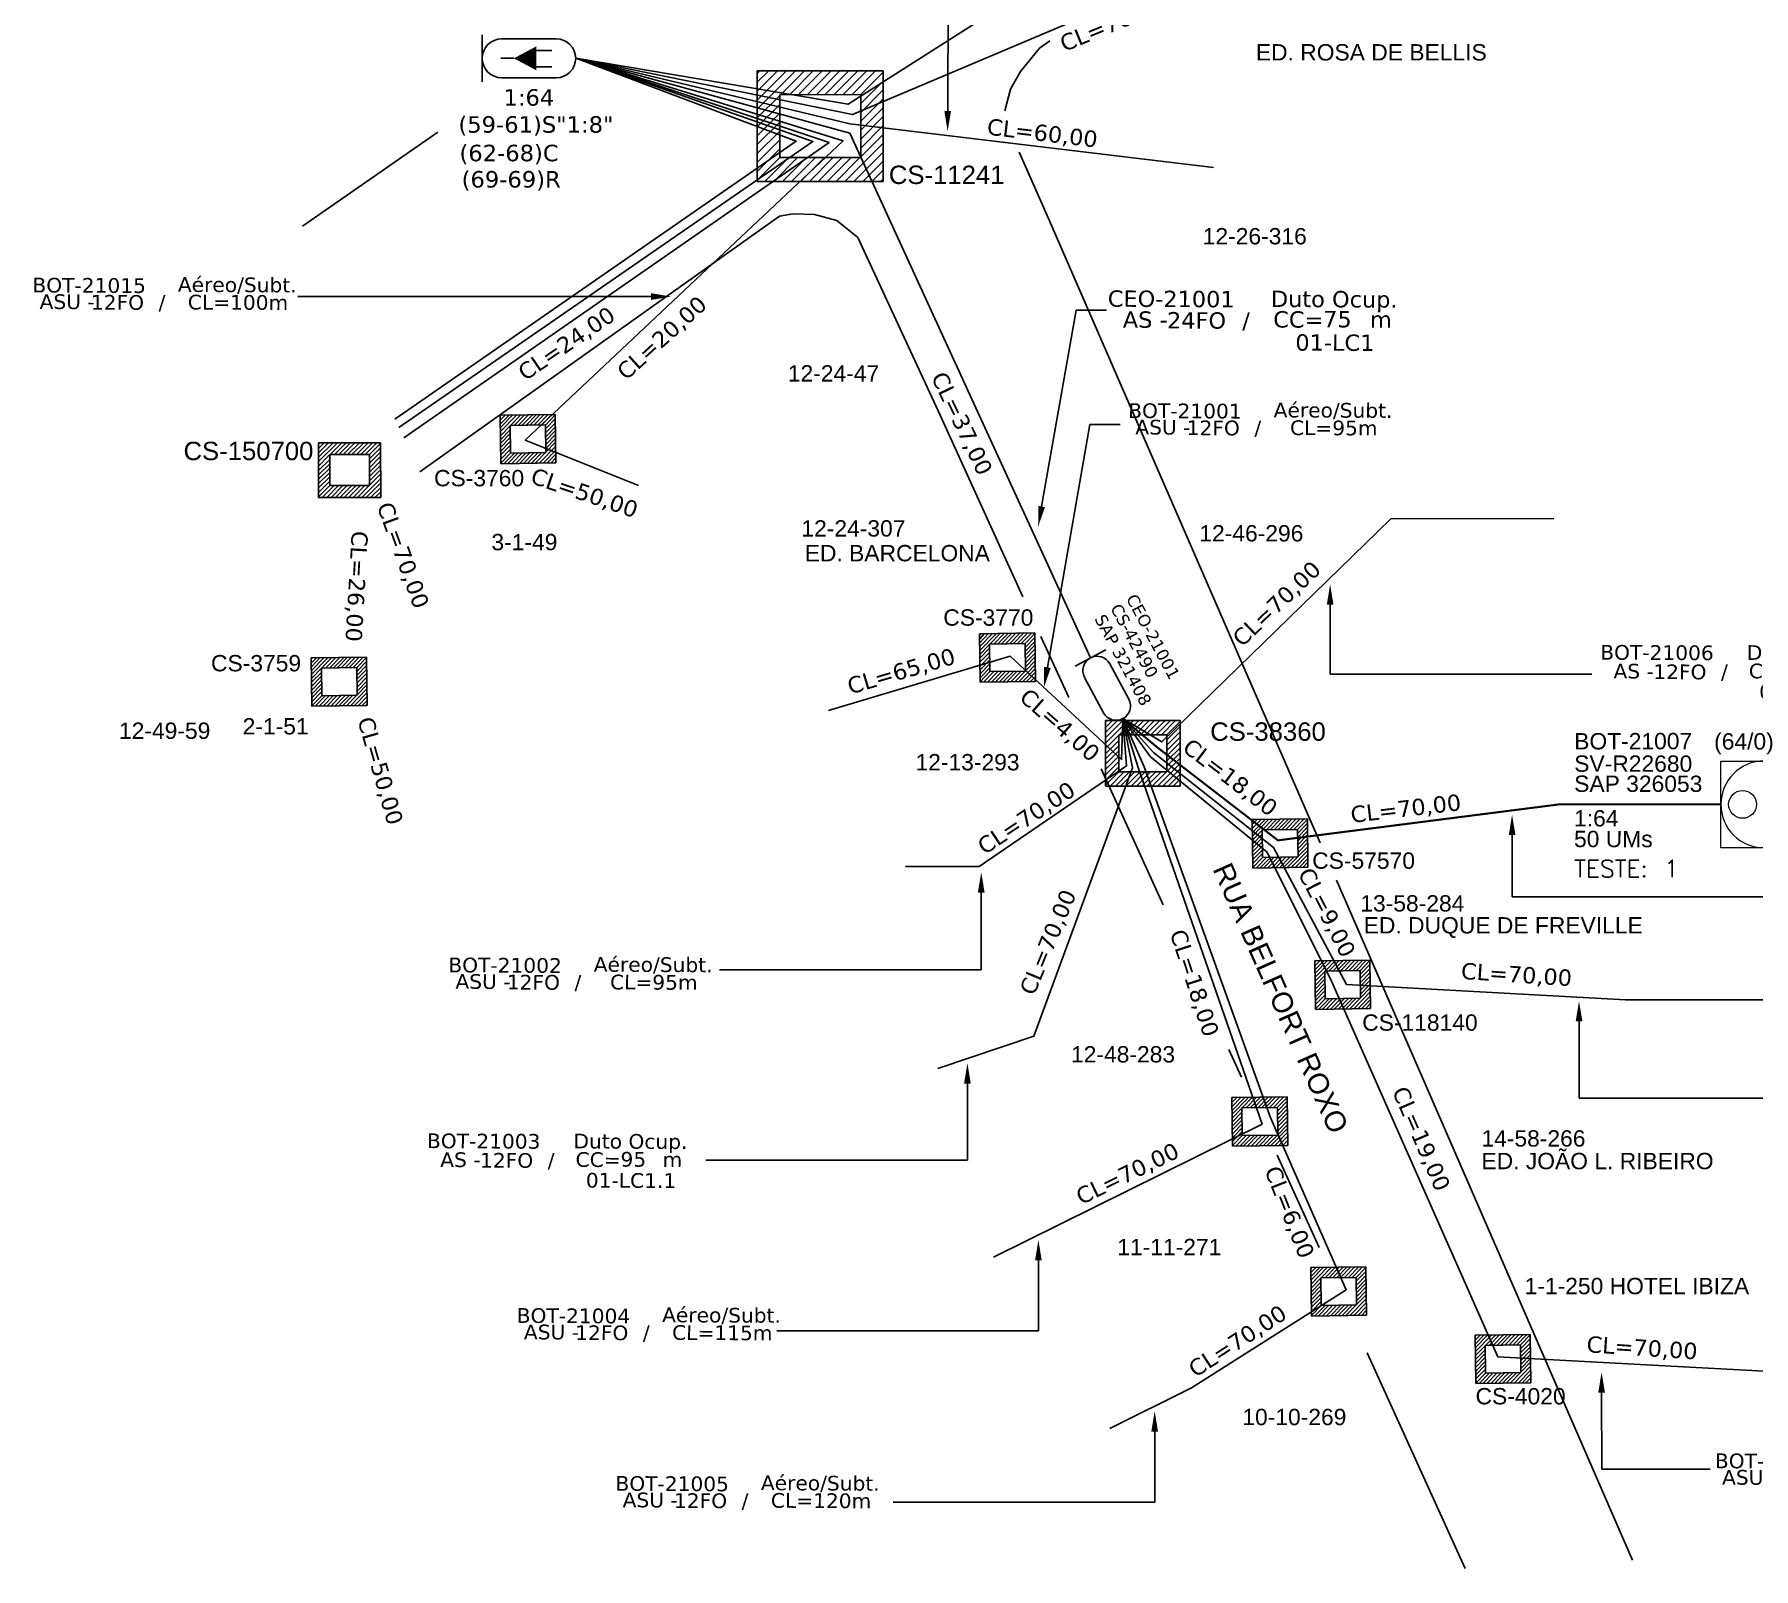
# Model space of a CAD drawing. Extents: x -89 to 2622484776, y -1852823961 to 1299.
# Drawn here: x 348.3 to 611.3, y 916.1 to 1150.8 of the extents above; entities that cross this region are included whole.
import ezdxf
from ezdxf import colors
from ezdxf.entities.mleader import LeaderData, LeaderLine
from ezdxf.enums import TextEntityAlignment as Align
from ezdxf.math import Vec2, Vec3

# ---------------------------------------------------------------- set-up
doc = ezdxf.new("R2010")
doc.units = 0
for name, color, linetype in [('10.1-Caixas Subterrâneas', 5, 'Continuous'), ('20.4-CEOS', 1, 'Continuous'), ('20.5-CEO', 1, 'Continuous'), ('CAP_A_INSTALAR', 1, 'Continuous'), ('CELULAS_GPON', 7, 'Continuous'), ('INDICAÇÃO', 7, 'Continuous'), ('label_cabos', 7, 'Continuous'), ('Legenda', 1, 'Continuous'), ('LOGRADOURO', 5, 'Continuous'), ('MUB', 252, 'Continuous'), ('surveys legendas', 7, 'Continuous')]:
    doc.layers.add(name, color=color, linetype=linetype)
doc.layers.add("20.0-LEGENDA DOS CDO'S", color=1, linetype='Continuous', lineweight=0)
doc.layers.add('20.1-CDO_INTERIOR', color=1, linetype='Continuous', lineweight=0)
doc.layers.add('EXTRA', color=50, linetype='Continuous', plot=False)
doc.styles.add('ARIAL', font='arial.ttf')
doc.styles.add('DIGICADE', font='')
doc.styles.add('ROMANS', font='romans')
doc.styles.add('siredit', font='verdana.ttf')
doc.styles.get("Standard").update_dxf_attribs({"font": 'arial.ttf'})
doc.styles.get('DIGICADE').set_extended_font_data('Arial')
doc.linetypes.add('FENCELINE1', pattern='A,0.25,-0.1,[133,ltypeshp.shx,S=0.1,R=0,X=-0.1,Y=0],-0.1,1', length=1.45)

# ---------------------------------------------------------------- blocks, each defined once
blk = doc.blocks.new('*X76')
at = {"color": 0, "linetype": 'Continuous'}
for p, q in [((-1.25, 0.34099), (-0.49099, 1.1)), ((-1.25, 0.517767), (-0.667767, 1.1)), ((-1.25, 0.694544), (-0.844544, 1.1)), ((-1.25, 0.87132), (-1.02132, 1.1)), ((-1.25, 1.048097), (-1.198097, 1.1)), ((-0.789214, 0.625), (-0.314214, 1.1)), ((-0.612437, 0.625), (-0.137437, 1.1)), ((-0.43566, 0.625), (0.03934, 1.1)), ((-0.258883, 0.625), (0.216117, 1.1)), ((-0.082107, 0.625), (0.392893, 1.1)), ((0.09467, 0.625), (0.56967, 1.1)), ((0.271447, 0.625), (0.746447, 1.1)), ((0.448223, 0.625), (0.923223, 1.1)), ((0.625, 0.625), (1.1, 1.1)), ((0.801777, 0.625), (1.25, 1.073223)), ((0.8035, 0.449947), (1.25, 0.896447)), ((0.8035, 0.27317), (1.25, 0.71967)), ((-1.25, 0.164214), (-0.8035, 0.610714)), ((-1.25, -0.012563), (-0.8035, 0.433937)), ((0.8035, 0.096393), (1.25, 0.542893)), ((0.8035, -0.080383), (1.25, 0.366117)), ((-1.25, -0.18934), (-0.8035, 0.25716)), ((-1.25, -0.366117), (-0.8035, 0.080383)), ((0.8035, -0.25716), (1.25, 0.18934)), ((0.8035, -0.433937), (1.25, 0.012563)), ((-1.25, -0.542893), (-0.8035, -0.096393)), ((-1.25, -0.71967), (-0.8035, -0.27317)), ((0.49099, -1.1), (1.25, -0.34099)), ((0.8035, -0.610714), (1.25, -0.164214)), ((-1.25, -0.896447), (-0.8035, -0.449947)), ((-1.25, -1.073223), (-0.801777, -0.625)), ((-1.1, -1.1), (-0.625, -0.625)), ((-0.923223, -1.1), (-0.448223, -0.625)), ((-0.746447, -1.1), (-0.271447, -0.625)), ((-0.56967, -1.1), (-0.09467, -0.625)), ((-0.392893, -1.1), (0.082107, -0.625)), ((-0.216117, -1.1), (0.258883, -0.625)), ((-0.03934, -1.1), (0.43566, -0.625)), ((0.137437, -1.1), (0.612437, -0.625)), ((0.314214, -1.1), (0.789214, -0.625)), ((0.667767, -1.1), (1.25, -0.517767)), ((0.844544, -1.1), (1.25, -0.694544)), ((1.02132, -1.1), (1.25, -0.87132)), ((1.198097, -1.1), (1.25, -1.048097))]:
    blk.add_line(p, q, dxfattribs=at)
blk = doc.blocks.new('MANHOLE_MQ')
at = {"color": 0, "linetype": 'Continuous'}
for p, q in [((0.00000623, 0.00000569), (-0.00000627, 0.00000569)), ((-0.00000627, 0.00000569), (-0.00000627, -0.00000531)), ((0.00000623, -0.00000531), (0.00000623, 0.00000569)), ((-0.00000404, 0.00000331), (0.00000399, 0.00000331)), ((-0.00000404, -0.00000294), (-0.00000404, 0.00000331)), ((0.00000399, 0.00000331), (0.00000399, -0.00000294)), ((0.00000399, -0.00000294), (-0.00000404, -0.00000294)), ((0.00000399, -0.00000294), (0.00000399, -0.00000294)), ((-0.00000627, -0.00000531), (0.00000623, -0.00000531))]:
    blk.add_line(p, q, dxfattribs=at)
at = {"color": 0, "linetype": 'Continuous', "xscale": 5e-06, "yscale": 5e-06, "zscale": 1e-05}
blk.add_blockref('*X76', (-0.00000002, 0.00000019), dxfattribs=at)
blk = doc.blocks.new('*U108')
at = {"layer": '20.4-CEOS', "color": 7, "style": 'siredit'}
for tag, p in [('FIBRAS_SPLITTER', (0, 0)), ('FIBRAS_TOP_C', (0, -4.13)), ('RESERVA_FINAIS', (0, -5.46))]:
    blk.add_attdef(tag, p, '', height=1.01, dxfattribs=at)
for tag, p, flags in [('ID_ATIVIDADE', (0, -6.77), 3), ('FATOR', (0, -8.09), 1), ('QTDE', (0, -9.4), 1), ('FID', (0, -10.71), 1)]:
    blk.add_attdef(tag, p, '', height=1.01, dxfattribs=dict(at, flags=flags))
blk = doc.blocks.new('Inst CDOI-64')
at = {"layer": '20.1-CDO_INTERIOR', "color": 1, "lineweight": 18}
blk.add_lwpolyline([(-2.119, -2.126), (-2.121, 2.124), (0.004, 2.125), (0.006, -2.125)], close=True, dxfattribs=at)
blk.add_circle((-1.057, -0.001), 0.68, dxfattribs=at)
blk.add_arc((0.005, 0), 2.125, 90.02759, 270.02759, dxfattribs=at)
at = {"layer": "20.0-LEGENDA DOS CDO'S"}
for tag, p, style, flags in [('ID_ATIVIDADE', (-9.298, 3.781), 'ARIAL', 3), ('FATOR', (-1.496, 3.781), 'ARIAL', 1), ('QTDE', (-9.182, -3.661), 'DIGICADE', 3)]:
    blk.add_attdef(tag, p, '', height=0.8, rotation=0.11799, dxfattribs=dict(at, style=style, flags=flags))
at = {"layer": "20.0-LEGENDA DOS CDO'S", "style": 'ARIAL'}
for tag, p, rotation in [('FID', (-9.298, 2.691), 0.11799), ('SURVEY', (-9.296, 1.6), 359.97241), ('SAP', (-9.299, 0.614), 359.97241), ('1:XX', (-9.305, -1.079), 359.97241), ('UMS', (-9.306, -2.093), 359.97241)]:
    blk.add_attdef(tag, p, '', height=0.8, rotation=rotation, dxfattribs=at)
blk.add_attdef('FIBRAS_UTILIZADAS', text='', height=0.8, rotation=359.97241, dxfattribs=at).set_placement((-0.988, 2.687), align=Align.CENTER)
blk = doc.blocks.new('Teste  FTTH')
at = {"color": 0, "lineweight": 0, "style": 'ROMANS'}
for tag, p in [('TESTE', (-2.302, -0.29)), ('QTDE', (0.212, -0.29))]:
    blk.add_attdef(tag, p, '', height=0.48, dxfattribs=at)
for tag, p, flags in [('FID', (-2.227, -1.253), 1), ('FATOR', (-2.227, -2.028), 3), ('ID_ATIVIDADE', (-2.227, -2.716), 3)]:
    blk.add_attdef(tag, p, '', height=0.48, dxfattribs=dict(at, flags=flags))
blk = doc.blocks.new('LEGENDA DOS CABOS')
at = {"layer": 'EXTRA', "color": 0, "style": 'siredit'}
for tag, p in [('ID', (4.6, 0.97)), ('XX', (9.03, 0.97))]:
    blk.add_attdef(tag, text='', height=0.48, rotation=359.69, dxfattribs=at).set_placement(p, align=Align.MIDDLE_CENTER)
at = {"layer": 'Legenda', "color": 0, "style": 'siredit'}
for tag, p in [('TIPO_CABO', (1.31, 0)), ('CABO', (4.69, -0.05)), ('/', (6.81, -0.05)), ('METROS', (10.03, -0.05))]:
    blk.add_attdef(tag, text='', height=0.8, rotation=359.69, dxfattribs=at).set_placement(p, align=Align.MIDDLE_CENTER)
blk = doc.blocks.new('Inst CB DT OCUP CFOA-SM-AS-80-TS-24')
at = {"layer": 'label_cabos', "color": 0, "style": 'siredit'}
for tag, flags, p in [('ID_ATIVIDADE', 3, (1.31, 2.67)), ('FATOR', 1, (11.56, 2.55))]:
    blk.add_attdef(tag, text='', height=1, rotation=359.69, dxfattribs=dict(at, flags=flags)).set_placement(p, align=Align.MIDDLE_CENTER)
for tag, p in [('DESTINO_CABO', (3.13, 1.26)), ('TIPO_CABO', (13.11, 1.24)), ('TIPO_CABO', (1.76, 0)), ('CABO', (4.69, -0.05)), ('/', (7.71, -0.05)), ('LANCE', (10.91, 0)), ('UND', (15.96, 0)), ('FID', (13.15, -1.41))]:
    blk.add_attdef(tag, text='', height=1, rotation=359.69, dxfattribs=at).set_placement(p, align=Align.MIDDLE_CENTER)
blk.add_attdef('QTDE', (12.43, -0.47), '', height=1, rotation=359.69, dxfattribs=at)

msp = doc.modelspace()

# ---------------------------------------------------------------- linework, layer by layer
at = {"layer": '20.4-CEOS', "color": 7}
for p, q in [((419.75, 1150.16), (428.1, 1150.16)), ((428.1, 1144.2), (419.75, 1144.2))]:
    msp.add_line(p, q, dxfattribs=at)
for points in [[(416.77, 1143.58), (416.77, 1150.77)], [(421.62, 1147.18), (419.61, 1147.18)], [(424.91, 1148.36), (427.45, 1148.36)], [(424.91, 1145.88), (427.45, 1145.88)]]:
    msp.add_lwpolyline(points, dxfattribs=at)
msp.add_lwpolyline([(421.62, 1147.18, 0, 3.68, 0), (425.07, 1147.18, 3.68, 3.68, 0)], format="xyseb", dxfattribs=at)
for centre, start, end in [((419.75, 1147.18), 90, 270), ((428.1, 1147.18), 270, 90)]:
    msp.add_arc(centre, 2.98, start, end, dxfattribs=at)
at = {"layer": '20.5-CEO', "color": 5}
for p, q in [((511.84, 1047.04), (508.94, 1052.45)), ((512.8, 1054.52), (515.7, 1049.11))]:
    msp.add_line(p, q, dxfattribs=at)
msp.add_lwpolyline([(512.17, 1056.66), (507.51, 1054.17)], dxfattribs=at)
for centre, start, end in [((510.87, 1053.49), 28.1503, 208.1503), ((513.77, 1048.07), 208.1503, 28.1503)]:
    msp.add_arc(centre, 2.19, start, end, dxfattribs=at)
at = {"layer": 'CAP_A_INSTALAR', "color": 7, "linetype": 'FENCELINE1', "ltscale": 2, "elevation": 0.31}
for points in [[(431.08, 1147.18), (472.76, 1140.15), (538.95, 1182.33)], [(431.08, 1147.18), (464.82, 1134.49), (403.42, 1091.96)], [(431.08, 1147.18), (473.04, 1135.75), (509.86, 1055.42)], [(514.8, 1046.15), (520.75, 1042.57), (555.8, 1076.73), (580.73, 1076.74)], [(514.8, 1046.15), (516.26, 1038.63), (501.15, 997.53), (486.46, 992.62)], [(514.8, 1046.15), (519.48, 1040.97), (537.86, 1026.44), (549.01, 1005.43), (591.67, 1003.12), (616.52, 1003.12)]]:
    msp.add_lwpolyline(points, dxfattribs=at)
at = {"layer": 'CAP_A_INSTALAR', "color": 8, "linetype": 'FENCELINE1', "ltscale": 2, "elevation": 0.31}
for points in [[(431.08, 1147.18), (473.42, 1138.58), (533.13, 1163.91), (558.91, 1157.89)], [(431.08, 1147.18), (467.37, 1134.43), (404.02, 1090.69)], [(431.08, 1147.18), (469.85, 1134.32), (404.78, 1089.11)], [(431.08, 1147.18), (472, 1134.57), (423.36, 1088.76), (440.71, 1081.79)], [(431.08, 1147.18), (473.04, 1137.15), (528.67, 1130.46)], [(514.77, 1046.13), (514.57, 1039.86), (497.57, 1055.68), (469.75, 1047.39)], [(514.77, 1046.13), (515.35, 1038.89), (492.81, 1023.52), (481.56, 1023.52)], [(514.77, 1046.13), (517.11, 1038.64), (536.09, 984.08), (495, 963.72)], [(514.77, 1046.13), (519.04, 1040.27), (536.86, 1025.69), (546.73, 1005.95), (572.16, 948.5)], [(514.8, 1046.15), (518.03, 1038.74), (537.33, 985.19), (548.96, 958.73), (525.27, 943.73)], [(572.16, 948.5), (614.81, 946.19)], [(525.27, 943.73), (512.79, 937.53)]]:
    msp.add_lwpolyline(points, dxfattribs=at)
at = {"layer": 'CAP_A_INSTALAR', "linetype": 'FENCELINE1', "ltscale": 2, "const_width": 0.312, "elevation": 0.31}
msp.add_lwpolyline([(514.77, 1046.13), (520.01, 1041.78), (538.52, 1027.51), (581.43, 1033), (606.27, 1033)], dxfattribs=at)
at = {"layer": 'MUB'}
for points in [[(502.06, 1148.76), (503.61, 1149.87)], [(496.76, 1139.17), (497.59, 1142.47), (499.13, 1145.16), (502.06, 1148.76)], [(389.28, 1121.52), (410.01, 1135.89)], [(544.99, 1027.14), (503.21, 1123.14), (498.91, 1132.84)], [(499.49, 1064.78), (486.84, 1092.57), (474.26, 1119.76), (471.01, 1122.34), (467.6, 1123.3), (464.29, 1123.36), (462.24, 1123.01), (407.26, 1083.92)], [(506.51, 1049.36), (502.25, 1058.72)], [(520.95, 1017.62), (511.47, 1038.45)], [(592.76, 917.37), (547.48, 1021.42)], [(532.94, 991.28), (531.01, 995.52)], [(544.8, 965.22), (538.38, 979.33)], [(567.17, 916.07), (552.15, 949.07)]]:
    msp.add_lwpolyline(points, dxfattribs=at)

# ---------------------------------------------------------------- block references
at = {"color": 0, "lineweight": 0, "xscale": 3.125, "yscale": 3.125, "zscale": 3.125}
msp.add_blockref('Inst CDOI-64', (612.9, 1033.01), dxfattribs=at).add_auto_attribs({'FIBRAS_UTILIZADAS': '(64/0)', 'SURVEY': 'SV-R22680', 'SAP': 'SAP 326053', '1:XX': '1:64', 'UMS': '50 UMs', 'FID': 'BOT-21007'})
at = {"layer": '10.1-Caixas Subterrâneas', "color": 30}
for p, xscale, yscale, zscale, rotation in [((468.46, 1137.09), 1540905.284499836, 1540905.284499837, 1540905.284499837, 180.0191175169922), ((423.77, 1089.05), 675391.3147051662, 675391.314705166, 675391.314705166, 180.7559824657938), ((396.48, 1084.31), 759815.229043312, 759815.2290433121, 759815.2290433121, 180.0191175169922), ((497.13, 1055.6), 675391.3147051662, 675391.314705166, 675391.314705166, 180.7559824657938), ((394.89, 1051.92), 675391.3147051662, 675391.314705166, 675391.314705166, 180.7559824657938), ((517.83, 1041), 911778.2748519746, 911778.2748519746, 911778.2748519746, 180.0191175169922), ((538.83, 1027.17), 675391.3147051662, 675391.314705166, 675391.314705166, 180.7559824657938), ((548.4, 1005.55), 675391.3147051662, 675391.314705166, 675391.314705166, 180.7559824657938), ((535.73, 984.62), 675391.3147051662, 675391.314705166, 675391.314705166, 180.7559824657938), ((547.8, 958.62), 675391.3147051662, 675391.314705166, 675391.314705166, 180.7559824657938), ((572.93, 948.27), 675391.3147051662, 675391.314705166, 675391.314705166, 180.7559824657938)]:
    msp.add_blockref('MANHOLE_MQ', p, dxfattribs=dict(at, xscale=xscale, yscale=yscale, zscale=zscale, rotation=rotation))
at = {"layer": "20.0-LEGENDA DOS CDO'S", "lineweight": 0, "xscale": 5.470312499999975, "yscale": 5.470312499999976, "zscale": 5.470312499999976, "rotation": 0.004078562105398157}
msp.add_blockref('Teste  FTTH', (596.44, 1023.45), dxfattribs=at).add_auto_attribs({'TESTE': 'TESTE:', 'QTDE': '1'})
at = {"layer": '20.4-CEOS', "color": 0, "lineweight": 0}
ref = msp.add_blockref('*U108', (413.14, 1135.8), dxfattribs=dict(at, xscale=2.5, yscale=2.5, zscale=2.5))
ref.add_attrib('FIBRAS_SPLITTER', '(59-61)S"1:8"', (413.14, 1135.8), dxfattribs={"color": 7, "height": 2.5242, "style": 'siredit'})
ref.add_attrib('FIBRAS_TOP_C', '(62-68)C', (413.3, 1131.43), dxfattribs={"color": 7, "height": 2.524, "style": 'siredit'})
ref.add_attrib('RESERVA_FINAIS', '(69-69)R', (413.63, 1127.41), dxfattribs={"color": 7, "height": 2.524, "style": 'siredit'})
at = {"layer": 'label_cabos', "color": 0, "lineweight": 0}
ref = msp.add_blockref('LEGENDA DOS CABOS', (347.11, 1108.77), dxfattribs=dict(at, xscale=2.25, yscale=2.25, zscale=2.25))
ref.add_attrib('ID', 'BOT-21015', dxfattribs={"color": 0, "height": 2.25, "rotation": 359.69, "style": 'siredit'}).set_placement((356.65, 1112.44), align=Align.MIDDLE_CENTER)
ref.add_attrib('CABO', '12FO', dxfattribs={"color": 0, "height": 2.25, "rotation": 359.69, "style": 'siredit'}).set_placement((360.98, 1109.84), align=Align.MIDDLE_CENTER)
ref.add_attrib('METROS', 'CL=100m', dxfattribs={"color": 0, "height": 2.25, "rotation": 359.69, "style": 'siredit'}).set_placement((379.42, 1109.84), align=Align.MIDDLE_CENTER)
ref.add_attrib('XX', 'Aéreo/Subt.', dxfattribs={"color": 0, "height": 2.25, "rotation": 359.69, "style": 'siredit'}).set_placement((379.3, 1112.53), align=Align.MIDDLE_CENTER)
ref.add_attrib('/', '/', dxfattribs={"color": 0, "height": 2.25, "rotation": 359.69, "style": 'siredit'}).set_placement((367.79, 1109.84), align=Align.MIDDLE_CENTER)
ref.add_attrib('TIPO_CABO', 'ASU -', dxfattribs={"color": 0, "height": 2.25, "rotation": 359.69, "style": 'siredit'}).set_placement((353.28, 1109.94), align=Align.MIDDLE_CENTER)
ref = msp.add_blockref('Inst CB DT OCUP CFOA-SM-AS-80-TS-24', (514.36, 1107.21), dxfattribs=dict(at, xscale=2.5, yscale=2.5, zscale=2.5))
ref.add_attrib('DESTINO_CABO', 'CEO-21001', dxfattribs={"color": 0, "height": 2.5, "rotation": 359.69, "style": 'siredit'}).set_placement((522.19, 1110.37), align=Align.MIDDLE_CENTER)
ref.add_attrib('CABO', '24FO', dxfattribs={"color": 0, "height": 2.5, "rotation": 359.69, "style": 'siredit'}).set_placement((526.07, 1107.08), align=Align.MIDDLE_CENTER)
ref.add_attrib('TIPO_CABO', 'Duto Ocup.', dxfattribs={"color": 0, "height": 2.5, "rotation": 359.69, "style": 'siredit'}).set_placement((547.13, 1110.33), align=Align.MIDDLE_CENTER)
ref.add_attrib('/', '/', dxfattribs={"color": 0, "height": 2.5, "rotation": 359.69, "style": 'siredit'}).set_placement((533.64, 1107.08), align=Align.MIDDLE_CENTER)
ref.add_attrib('TIPO_CABO', 'AS - ', dxfattribs={"color": 0, "height": 2.5, "rotation": 359.69, "style": 'siredit'}).set_placement((518.76, 1107.2), align=Align.MIDDLE_CENTER)
ref.add_attrib('FID', '01-LC1', dxfattribs={"color": 0, "height": 2.5, "rotation": 359.69, "style": 'siredit'}).set_placement((547.23, 1103.68), align=Align.MIDDLE_CENTER)
ref.add_attrib('LANCE', 'CC=', dxfattribs={"color": 0, "height": 2.5, "rotation": 359.69, "style": 'siredit'}).set_placement((541.63, 1107.22), align=Align.MIDDLE_CENTER)
ref.add_attrib('QTDE', '75', (545.43, 1106.03), dxfattribs={"color": 0, "height": 2.5, "rotation": 359.69, "style": 'siredit'})
ref.add_attrib('UND', 'm', dxfattribs={"color": 0, "height": 2.5, "rotation": 359.69, "style": 'siredit'}).set_placement((554.27, 1107.22), align=Align.MIDDLE_CENTER)
ref = msp.add_blockref('LEGENDA DOS CABOS', (514.75, 1089.56), dxfattribs=dict(at, xscale=2.25, yscale=2.25, zscale=2.25))
ref.add_attrib('ID', 'BOT-21001', dxfattribs={"color": 0, "height": 2.25, "rotation": 359.69, "style": 'siredit'}).set_placement((524.29, 1093.23), align=Align.MIDDLE_CENTER)
ref.add_attrib('CABO', '12FO', dxfattribs={"color": 0, "height": 2.25, "rotation": 359.69, "style": 'siredit'}).set_placement((528.62, 1090.63), align=Align.MIDDLE_CENTER)
ref.add_attrib('METROS', 'CL=95m', dxfattribs={"color": 0, "height": 2.25, "rotation": 359.69, "style": 'siredit'}).set_placement((547.06, 1090.63), align=Align.MIDDLE_CENTER)
ref.add_attrib('XX', 'Aéreo/Subt.', dxfattribs={"color": 0, "height": 2.25, "rotation": 359.69, "style": 'siredit'}).set_placement((546.95, 1093.33), align=Align.MIDDLE_CENTER)
ref.add_attrib('/', '/', dxfattribs={"color": 0, "height": 2.25, "rotation": 359.69, "style": 'siredit'}).set_placement((535.44, 1090.63), align=Align.MIDDLE_CENTER)
ref.add_attrib('TIPO_CABO', 'ASU -', dxfattribs={"color": 0, "height": 2.25, "rotation": 359.69, "style": 'siredit'}).set_placement((520.92, 1090.74), align=Align.MIDDLE_CENTER)
ref = msp.add_blockref('Inst CB DT OCUP CFOA-SM-AS-80-TS-24', (589.47, 1053.41), dxfattribs=dict(at, xscale=2.25, yscale=2.25, zscale=2.25))
ref.add_attrib('DESTINO_CABO', 'BOT-21006', dxfattribs={"color": 0, "height": 2.25, "rotation": 359.69, "style": 'siredit'}).set_placement((596.51, 1056.25), align=Align.MIDDLE_CENTER)
ref.add_attrib('CABO', '12FO', dxfattribs={"color": 0, "height": 2.25, "rotation": 359.69, "style": 'siredit'}).set_placement((600.01, 1053.3), align=Align.MIDDLE_CENTER)
ref.add_attrib('TIPO_CABO', 'Duto Ocup.', dxfattribs={"color": 0, "height": 2.25, "rotation": 359.69, "style": 'siredit'}).set_placement((618.96, 1056.21), align=Align.MIDDLE_CENTER)
ref.add_attrib('/', '/', dxfattribs={"color": 0, "height": 2.25, "rotation": 359.69, "style": 'siredit'}).set_placement((606.82, 1053.3), align=Align.MIDDLE_CENTER)
ref.add_attrib('TIPO_CABO', 'AS - ', dxfattribs={"color": 0, "height": 2.25, "rotation": 359.69, "style": 'siredit'}).set_placement((593.43, 1053.4), align=Align.MIDDLE_CENTER)
ref.add_attrib('FID', '01-LC1.2', dxfattribs={"color": 0, "height": 2.25, "rotation": 359.69, "style": 'siredit'}).set_placement((619.05, 1050.23), align=Align.MIDDLE_CENTER)
ref.add_attrib('LANCE', 'CC=', dxfattribs={"color": 0, "height": 2.25, "rotation": 359.69, "style": 'siredit'}).set_placement((614.01, 1053.42), align=Align.MIDDLE_CENTER)
ref.add_attrib('QTDE', '95', (617.43, 1052.35), dxfattribs={"color": 0, "height": 2.25, "rotation": 359.69, "style": 'siredit'})
ref.add_attrib('UND', 'm', dxfattribs={"color": 0, "height": 2.25, "rotation": 359.69, "style": 'siredit'}).set_placement((625.38, 1053.42), align=Align.MIDDLE_CENTER)
ref = msp.add_blockref('LEGENDA DOS CABOS', (410.74, 1004.74), dxfattribs=dict(at, xscale=2.25, yscale=2.25, zscale=2.25))
ref.add_attrib('ID', 'BOT-21002', dxfattribs={"color": 0, "height": 2.25, "rotation": 359.69, "style": 'siredit'}).set_placement((420.28, 1008.4), align=Align.MIDDLE_CENTER)
ref.add_attrib('CABO', '12FO', dxfattribs={"color": 0, "height": 2.25, "rotation": 359.69, "style": 'siredit'}).set_placement((424.61, 1005.8), align=Align.MIDDLE_CENTER)
ref.add_attrib('METROS', 'CL=95m', dxfattribs={"color": 0, "height": 2.25, "rotation": 359.69, "style": 'siredit'}).set_placement((443.04, 1005.8), align=Align.MIDDLE_CENTER)
ref.add_attrib('XX', 'Aéreo/Subt.', dxfattribs={"color": 0, "height": 2.25, "rotation": 359.69, "style": 'siredit'}).set_placement((442.93, 1008.5), align=Align.MIDDLE_CENTER)
ref.add_attrib('/', '/', dxfattribs={"color": 0, "height": 2.25, "rotation": 359.69, "style": 'siredit'}).set_placement((431.42, 1005.8), align=Align.MIDDLE_CENTER)
ref.add_attrib('TIPO_CABO', 'ASU -', dxfattribs={"color": 0, "height": 2.25, "rotation": 359.69, "style": 'siredit'}).set_placement((416.9, 1005.91), align=Align.MIDDLE_CENTER)
ref = msp.add_blockref('Inst CB DT OCUP CFOA-SM-AS-80-TS-24', (409.97, 978.65), dxfattribs=dict(at, xscale=2.25, yscale=2.25, zscale=2.25))
ref.add_attrib('DESTINO_CABO', 'BOT-21003', dxfattribs={"color": 0, "height": 2.25, "rotation": 359.69, "style": 'siredit'}).set_placement((417.01, 981.49), align=Align.MIDDLE_CENTER)
ref.add_attrib('CABO', '12FO', dxfattribs={"color": 0, "height": 2.25, "rotation": 359.69, "style": 'siredit'}).set_placement((420.51, 978.54), align=Align.MIDDLE_CENTER)
ref.add_attrib('TIPO_CABO', 'Duto Ocup.', dxfattribs={"color": 0, "height": 2.25, "rotation": 359.69, "style": 'siredit'}).set_placement((439.46, 981.45), align=Align.MIDDLE_CENTER)
ref.add_attrib('/', '/', dxfattribs={"color": 0, "height": 2.25, "rotation": 359.69, "style": 'siredit'}).set_placement((427.32, 978.54), align=Align.MIDDLE_CENTER)
ref.add_attrib('TIPO_CABO', 'AS - ', dxfattribs={"color": 0, "height": 2.25, "rotation": 359.69, "style": 'siredit'}).set_placement((413.93, 978.64), align=Align.MIDDLE_CENTER)
ref.add_attrib('FID', '01-LC1.1', dxfattribs={"color": 0, "height": 2.25, "rotation": 359.69, "style": 'siredit'}).set_placement((439.55, 975.47), align=Align.MIDDLE_CENTER)
ref.add_attrib('LANCE', 'CC=', dxfattribs={"color": 0, "height": 2.25, "rotation": 359.69, "style": 'siredit'}).set_placement((434.51, 978.66), align=Align.MIDDLE_CENTER)
ref.add_attrib('QTDE', '95', (437.93, 977.59), dxfattribs={"color": 0, "height": 2.25, "rotation": 359.69, "style": 'siredit'})
ref.add_attrib('UND', 'm', dxfattribs={"color": 0, "height": 2.25, "rotation": 359.69, "style": 'siredit'}).set_placement((445.88, 978.66), align=Align.MIDDLE_CENTER)
ref = msp.add_blockref('LEGENDA DOS CABOS', (421.2, 951.1), dxfattribs=dict(at, xscale=2.25, yscale=2.25, zscale=2.25))
ref.add_attrib('ID', 'BOT-21004', dxfattribs={"color": 0, "height": 2.25, "rotation": 359.69, "style": 'siredit'}).set_placement((430.74, 954.76), align=Align.MIDDLE_CENTER)
ref.add_attrib('CABO', '12FO', dxfattribs={"color": 0, "height": 2.25, "rotation": 359.69, "style": 'siredit'}).set_placement((435.07, 952.16), align=Align.MIDDLE_CENTER)
ref.add_attrib('METROS', 'CL=115m', dxfattribs={"color": 0, "height": 2.25, "rotation": 359.69, "style": 'siredit'}).set_placement((453.51, 952.16), align=Align.MIDDLE_CENTER)
ref.add_attrib('XX', 'Aéreo/Subt.', dxfattribs={"color": 0, "height": 2.25, "rotation": 359.69, "style": 'siredit'}).set_placement((453.39, 954.86), align=Align.MIDDLE_CENTER)
ref.add_attrib('/', '/', dxfattribs={"color": 0, "height": 2.25, "rotation": 359.69, "style": 'siredit'}).set_placement((441.88, 952.16), align=Align.MIDDLE_CENTER)
ref.add_attrib('TIPO_CABO', 'ASU -', dxfattribs={"color": 0, "height": 2.25, "rotation": 359.69, "style": 'siredit'}).set_placement((427.37, 952.27), align=Align.MIDDLE_CENTER)
ref = msp.add_blockref('LEGENDA DOS CABOS', (604.52, 928.86), dxfattribs=dict(at, xscale=2.25, yscale=2.25, zscale=2.25))
ref.add_attrib('ID', 'BOT-21008', dxfattribs={"color": 0, "height": 2.25, "rotation": 359.69, "style": 'siredit'}).set_placement((614.05, 932.52), align=Align.MIDDLE_CENTER)
ref.add_attrib('CABO', '12FO', dxfattribs={"color": 0, "height": 2.25, "rotation": 359.69, "style": 'siredit'}).set_placement((618.38, 929.92), align=Align.MIDDLE_CENTER)
ref.add_attrib('METROS', 'CL=145m', dxfattribs={"color": 0, "height": 2.25, "rotation": 359.69, "style": 'siredit'}).set_placement((636.82, 929.92), align=Align.MIDDLE_CENTER)
ref.add_attrib('XX', 'Aéreo/Subt.', dxfattribs={"color": 0, "height": 2.25, "rotation": 359.69, "style": 'siredit'}).set_placement((636.71, 932.62), align=Align.MIDDLE_CENTER)
ref.add_attrib('/', '/', dxfattribs={"color": 0, "height": 2.25, "rotation": 359.69, "style": 'siredit'}).set_placement((625.2, 929.92), align=Align.MIDDLE_CENTER)
ref.add_attrib('TIPO_CABO', 'ASU -', dxfattribs={"color": 0, "height": 2.25, "rotation": 359.69, "style": 'siredit'}).set_placement((610.68, 930.03), align=Align.MIDDLE_CENTER)
ref = msp.add_blockref('LEGENDA DOS CABOS', (436.31, 925.4), dxfattribs=dict(at, xscale=2.25, yscale=2.25, zscale=2.25))
ref.add_attrib('ID', 'BOT-21005', dxfattribs={"color": 0, "height": 2.25, "rotation": 359.69, "style": 'siredit'}).set_placement((445.85, 929.07), align=Align.MIDDLE_CENTER)
ref.add_attrib('CABO', '12FO', dxfattribs={"color": 0, "height": 2.25, "rotation": 359.69, "style": 'siredit'}).set_placement((450.18, 926.47), align=Align.MIDDLE_CENTER)
ref.add_attrib('METROS', 'CL=120m', dxfattribs={"color": 0, "height": 2.25, "rotation": 359.69, "style": 'siredit'}).set_placement((468.62, 926.47), align=Align.MIDDLE_CENTER)
ref.add_attrib('XX', 'Aéreo/Subt.', dxfattribs={"color": 0, "height": 2.25, "rotation": 359.69, "style": 'siredit'}).set_placement((468.5, 929.16), align=Align.MIDDLE_CENTER)
ref.add_attrib('/', '/', dxfattribs={"color": 0, "height": 2.25, "rotation": 359.69, "style": 'siredit'}).set_placement((456.99, 926.47), align=Align.MIDDLE_CENTER)
ref.add_attrib('TIPO_CABO', 'ASU -', dxfattribs={"color": 0, "height": 2.25, "rotation": 359.69, "style": 'siredit'}).set_placement((442.48, 926.57), align=Align.MIDDLE_CENTER)

# ---------------------------------------------------------------- texts
at = {"layer": '10.1-Caixas Subterrâneas', "color": 30, "style": 'ARIAL'}
for s, height, p in [('CS-11241', 2.812, (478.99, 1127.95)), ('CS-150700', 2.812, (371.08, 1085.69)), ('CS-3760', 2.5, (409.41, 1081.69)), ('CS-3770', 2.5, (487.32, 1060.36)), ('CS-3759', 2.5, (375.29, 1053.37)), ('CS-38360', 2.812, (528.15, 1042.75)), ('CS-57570', 2.5, (543.76, 1023.16)), ('CS-118140', 2.5, (551.41, 998.38)), ('CS-4020', 2.5, (568.75, 941.2))]:
    msp.add_text(s, height=height, dxfattribs=at).set_placement(p)
at = {"layer": '20.4-CEOS', "color": 7, "style": 'siredit'}
msp.add_text('1:64', height=2.524, dxfattribs=at).set_placement((423.92, 1142.46), align=Align.TOP_CENTER)
at = {"layer": '20.4-CEOS', "color": 5, "style": 'siredit'}
msp.add_text('CEO-21001', height=1.846, rotation=298.1503, dxfattribs=at).set_placement((520.23, 1059.12), align=Align.TOP_CENTER)
at = {"layer": '20.5-CEO', "color": 5, "style": 'siredit'}
for s, p in [('CS-42490', (517.37, 1058.49)), ('SAP 321408', (515.66, 1055.54))]:
    msp.add_text(s, height=1.853, rotation=298.1503, dxfattribs=at).set_placement(p, align=Align.TOP_CENTER)
at = {"layer": 'CELULAS_GPON', "style": 'siredit'}
for s, rotation, p in [('CL=70,00', 22.3187, (505.81, 1148.14)), ('CL=60,00', 353.2626, (493.9, 1135.52)), ('CL=20,00', 42.1993, (438.79, 1097.79)), ('CL=24,00', 34.3129, (423.35, 1097.74)), ('CL=37,00', 295.5799, (485.4, 1098.44)), ('CL=50,00', 341.3333, (423.99, 1082.24)), ('CL=70,00', 289.9397, (400.62, 1078.71)), ('CL=26,00', 266.6919, (396.83, 1074.93)), ('CL=70,00', 43.6454, (533.02, 1056.98)), ('CL=65,00', 16.3391, (473.08, 1049.83)), ('CL=4,00', 318.7053, (498.78, 1049.12)), ('CL=50,00', 286.049, (397.67, 1045.98)), ('CL=18,00', 322.7057, (523.72, 1041.32)), ('CL=70,00', 33.5321, (493.62, 1025.23)), ('CL=70,00', 6.6268, (549.78, 1030.18)), ('CL=9,00', 297.4179, (541.51, 1022.49)), ('CL=70,00', 67.3786, (501.2, 1003.62)), ('CL=18,00', 288.0518, (521.94, 1013.38)), ('CL=70,00', 356.2323, (566.46, 1006.31)), ('CL=19,00', 293.514, (555.94, 989.15)), ('CL=70,00', 26.0727, (508.41, 971.68)), ('CL=6,00', 291.6796, (536.42, 977.05)), ('CL=70,00', 33.0487, (525.88, 945.24)), ('CL=70,00', 356.2323, (585.67, 949.19))]:
    msp.add_text(s, height=2.5, rotation=rotation, dxfattribs=at).set_placement(p)
at = {"layer": 'LOGRADOURO', "style": 'ARIAL'}
msp.add_text('RUA BELFORT ROXO', height=3.125, rotation=293.899, dxfattribs=at).set_placement((528.47, 1023.14))
at = {"layer": 'surveys legendas'}
for s, p in [('ED. ROSA DE BELLIS', (535.14, 1146.85)), ('12-26-316', (527.01, 1118.71)), ('12-24-47', (463.54, 1097.72)), ('12-24-307', (465.61, 1074)), ('12-46-296', (526.49, 1073.25)), ('3-1-49', (418.19, 1071.9)), ('ED. BARCELONA', (466.12, 1070.21)), ('12-49-59', (361.21, 1043.04)), ('2-1-51', (380.13, 1043.71)), ('13-58-284', (551.12, 1016.62)), ('ED. DUQUE DE FREVILLE ', (551.64, 1013.26)), ('14-58-266', (569.65, 980.65)), ('ED. JOÃO L. RIBEIRO ', (569.65, 977.19)), ('11-11-271', (513.94, 964.03)), ('1-1-250 HOTEL IBIZA', (576.26, 958.06)), ('10-10-269', (533.07, 938.02))]:
    msp.add_text(s, height=2.5, dxfattribs=at).set_placement(p)
at = {"layer": 'surveys legendas', "color": 0}
for s, p in [('12-13-293', (483.07, 1038.22)), ('12-48-283', (506.86, 993.52))]:
    msp.add_text(s, height=2.5, dxfattribs=at).set_placement(p)

# ---------------------------------------------------------------- leaders
at = {"layer": 'INDICAÇÃO', "color": 0}
ml = msp.add_multileader_mtext('Standard', dxfattribs=at)
ml.set_content('')
ml.set_leader_properties()
ml.build(insert=Vec2(0, 0))
ml.multileader.update_dxf_attribs({"dogleg_length": 25, "arrow_head_size": 3.12})
ctx = ml.context
ctx.base_point, ctx.char_height, ctx.arrow_head_size, ctx.landing_gap_size, ctx.plane_origin = Vec3(469.37, 1165.61), 12.5, 3.12, 6.25, Vec3(488.12, 1150.74)
ctx.text_align_type = 2
notes = []
notes.append((ctx, [(0, (1, 1, 0), (488.12, 1165.61), (-1, 0), 6.25, [(0, [(487.98, 1136.02)], 0, [])])]))
ctx.mtext.insert, ctx.mtext.alignment, ctx.mtext.flow_direction = Vec3(475.62, 1171.86), 3, 5
ml = msp.add_multileader_mtext('Standard', dxfattribs=at)
ml.set_content('')
ml.set_leader_properties()
ml.build(insert=Vec2(0, 0))
ml.multileader.update_dxf_attribs({"dogleg_length": 25, "arrow_head_size": 3.12})
ctx = ml.context
ctx.base_point, ctx.char_height, ctx.arrow_head_size, ctx.landing_gap_size, ctx.plane_origin = Vec3(376.05, 1110.72), 12.5, 3.12, 6.25, Vec3(445.71, 1110.72)
ctx.text_align_type = 2
notes.append((ctx, [(0, (1, 1, 0), (413.55, 1110.72), (-1, 0), 25, [(0, [(445.71, 1110.72)], 0, [])])]))
ctx.mtext.insert, ctx.mtext.alignment, ctx.mtext.flow_direction = Vec3(382.3, 1116.97), 3, 5
ml = msp.add_multileader_mtext('Standard', dxfattribs=at)
ml.set_content('')
ml.set_leader_properties()
ml.build(insert=Vec2(0, 0))
ml.multileader.update_dxf_attribs({"dogleg_length": 25, "arrow_head_size": 3.12})
ctx = ml.context
ctx.base_point, ctx.char_height, ctx.arrow_head_size, ctx.landing_gap_size, ctx.plane_origin = Vec3(512.29, 1108.63), 12.5, 3.12, 6.25, Vec3(491.07, 1099.92)
notes.append((ctx, [(0, (1, 1, 0), (507.63, 1108.63), (1, 0), 4.66, [(0, [(501.83, 1075.52)], 0, [])])]))
ctx.mtext.insert, ctx.mtext.flow_direction = Vec3(518.54, 1114.88), 5
ml = msp.add_multileader_mtext('Standard', dxfattribs=at)
ml.set_content('')
ml.set_leader_properties()
ml.build(insert=Vec2(0, 0))
ml.multileader.update_dxf_attribs({"dogleg_length": 25, "arrow_head_size": 3.12})
ctx = ml.context
ctx.base_point, ctx.char_height, ctx.arrow_head_size, ctx.landing_gap_size, ctx.plane_origin = Vec3(514.39, 1091.14), 12.5, 3.12, 6.25, Vec3(493.18, 1082.43)
notes.append((ctx, [(0, (1, 1, 0), (509.74, 1091.14), (1, 0), 4.66, [(0, [(502.71, 1050.9)], 0, [])])]))
ctx.mtext.insert, ctx.mtext.flow_direction = Vec3(520.64, 1097.39), 5
ml = msp.add_multileader_mtext('Standard', dxfattribs=at)
ml.set_content('')
ml.set_leader_properties()
ml.build(insert=Vec2(0, 0))
ml.multileader.update_dxf_attribs({"dogleg_length": 25, "arrow_head_size": 3.12})
ctx = ml.context
ctx.base_point, ctx.char_height, ctx.arrow_head_size, ctx.landing_gap_size, ctx.plane_origin = Vec3(586.55, 1052.96), 12.5, 3.12, 6.25, Vec3(546.53, 1067.83)
notes.append((ctx, [(0, (1, 1, 0), (546.53, 1052.96), (1, 0), 40.02, [(0, [(546.5, 1066.68)], 0, [])])]))
ctx.mtext.insert, ctx.mtext.flow_direction = Vec3(592.8, 1059.21), 5
ml = msp.add_multileader_mtext('Standard', dxfattribs=at)
ml.set_content('')
ml.set_leader_properties()
ml.build(insert=Vec2(0, 0))
ml.multileader.update_dxf_attribs({"dogleg_length": 25, "arrow_head_size": 3.12})
ctx = ml.context
ctx.base_point, ctx.char_height, ctx.arrow_head_size, ctx.landing_gap_size, ctx.plane_origin = Vec3(619.17, 1018.88), 12.5, 3.12, 6.25, Vec3(574.36, 1033.75)
notes.append((ctx, [(0, (1, 1, 0), (574.36, 1018.88), (1, 0), 44.81, [(0, [(574.34, 1031.43)], 0, [])])]))
ctx.mtext.insert, ctx.mtext.flow_direction = Vec3(625.42, 1025.13), 5
ml = msp.add_multileader_mtext('Standard', dxfattribs=at)
ml.set_content('')
ml.set_leader_properties()
ml.build(insert=Vec2(0, 0))
ml.multileader.update_dxf_attribs({"dogleg_length": 25, "arrow_head_size": 3.12})
ctx = ml.context
ctx.base_point, ctx.char_height, ctx.arrow_head_size, ctx.landing_gap_size, ctx.plane_origin = Vec3(440.6, 1007.69), 12.5, 3.12, 6.25, Vec3(493.11, 1022.55)
ctx.text_align_type = 2
notes.append((ctx, [(0, (1, 1, 0), (493.11, 1007.69), (-1, 0), 40.02, [(0, [(493.13, 1022.65)], 0, [])])]))
ctx.mtext.insert, ctx.mtext.alignment, ctx.mtext.flow_direction = Vec3(446.85, 1013.94), 3, 5
ml = msp.add_multileader_mtext('Standard', dxfattribs=at)
ml.set_content('')
ml.set_leader_properties()
ml.build(insert=Vec2(0, 0))
ml.multileader.update_dxf_attribs({"dogleg_length": 25, "arrow_head_size": 3.12})
ctx = ml.context
ctx.base_point, ctx.char_height, ctx.arrow_head_size, ctx.landing_gap_size, ctx.plane_origin = Vec3(629.41, 988.07), 12.5, 3.12, 6.25, Vec3(584.6, 1002.94)
notes.append((ctx, [(0, (1, 1, 0), (584.6, 988.07), (1, 0), 44.81, [(0, [(584.58, 1002.92)], 0, [])])]))
ctx.mtext.insert, ctx.mtext.flow_direction = Vec3(635.66, 994.32), 5
ml = msp.add_multileader_mtext('Standard', dxfattribs=at)
ml.set_content('')
ml.set_leader_properties()
ml.build(insert=Vec2(0, 0))
ml.multileader.update_dxf_attribs({"dogleg_length": 25, "arrow_head_size": 3.12})
ctx = ml.context
ctx.base_point, ctx.char_height, ctx.arrow_head_size, ctx.landing_gap_size, ctx.plane_origin = Vec3(438.49, 978.55), 12.5, 3.12, 6.25, Vec3(491.01, 993.42)
ctx.text_align_type = 2
notes.append((ctx, [(0, (1, 1, 0), (491.01, 978.55), (-1, 0), 40.02, [(0, [(491.01, 993.42)], 0, [])])]))
ctx.mtext.insert, ctx.mtext.alignment, ctx.mtext.flow_direction = Vec3(444.74, 984.8), 3, 5
ml = msp.add_multileader_mtext('Standard', dxfattribs=at)
ml.set_content('')
ml.set_leader_properties()
ml.build(insert=Vec2(0, 0))
ml.multileader.update_dxf_attribs({"dogleg_length": 25, "arrow_head_size": 3.12})
ctx = ml.context
ctx.base_point, ctx.char_height, ctx.arrow_head_size, ctx.landing_gap_size, ctx.plane_origin = Vec3(449.35, 952.44), 12.5, 3.12, 6.25, Vec3(501.87, 967.31)
ctx.text_align_type = 2
notes.append((ctx, [(0, (1, 1, 0), (501.87, 952.44), (-1, 0), 40.02, [(0, [(501.87, 966.35)], 0, [])])]))
ctx.mtext.insert, ctx.mtext.alignment, ctx.mtext.flow_direction = Vec3(455.6, 958.69), 3, 5
ml = msp.add_multileader_mtext('Standard', dxfattribs=at)
ml.set_content('')
ml.set_leader_properties()
ml.build(insert=Vec2(0, 0))
ml.multileader.update_dxf_attribs({"dogleg_length": 25, "arrow_head_size": 3.12})
ctx = ml.context
ctx.base_point, ctx.char_height, ctx.arrow_head_size, ctx.landing_gap_size, ctx.plane_origin = Vec3(604.64, 931.27), 12.5, 3.12, 6.25, Vec3(588.06, 946.14)
notes.append((ctx, [(0, (1, 1, 0), (588.06, 931.27), (1, 0), 16.58, [(0, [(588.03, 946.13)], 0, [])])]))
ctx.mtext.insert, ctx.mtext.flow_direction = Vec3(610.89, 937.52), 5
ml = msp.add_multileader_mtext('Standard', dxfattribs=at)
ml.set_content('')
ml.set_leader_properties()
ml.build(insert=Vec2(0, 0))
ml.multileader.update_dxf_attribs({"dogleg_length": 25, "arrow_head_size": 3.12})
ctx = ml.context
ctx.base_point, ctx.char_height, ctx.arrow_head_size, ctx.landing_gap_size, ctx.plane_origin = Vec3(467.15, 926.25), 12.5, 3.12, 6.25, Vec3(519.66, 941.12)
ctx.text_align_type = 2
notes.append((ctx, [(0, (1, 1, 0), (519.66, 926.25), (-1, 0), 40.02, [(0, [(519.66, 940.17)], 0, [])])]))
ctx.mtext.insert, ctx.mtext.alignment, ctx.mtext.flow_direction = Vec3(473.4, 932.5), 3, 5
for ctx, leaders in notes:
    for number, flags, end, landing, length, lines in leaders:
        leader = LeaderData()
        leader.index, (leader.has_last_leader_line, leader.has_dogleg_vector, leader.attachment_direction) = number, flags
        leader.last_leader_point, leader.dogleg_vector, leader.dogleg_length = Vec3(end), Vec3(landing), length
        for number, points, colour, breaks in lines:
            line = LeaderLine()
            line.index, line.vertices, line.color, line.breaks = number, Vec3.list(points), colors.encode_raw_color(colour), breaks
            leader.lines.append(line)
        ctx.leaders.append(leader)

doc.saveas('drawing.dxf')
